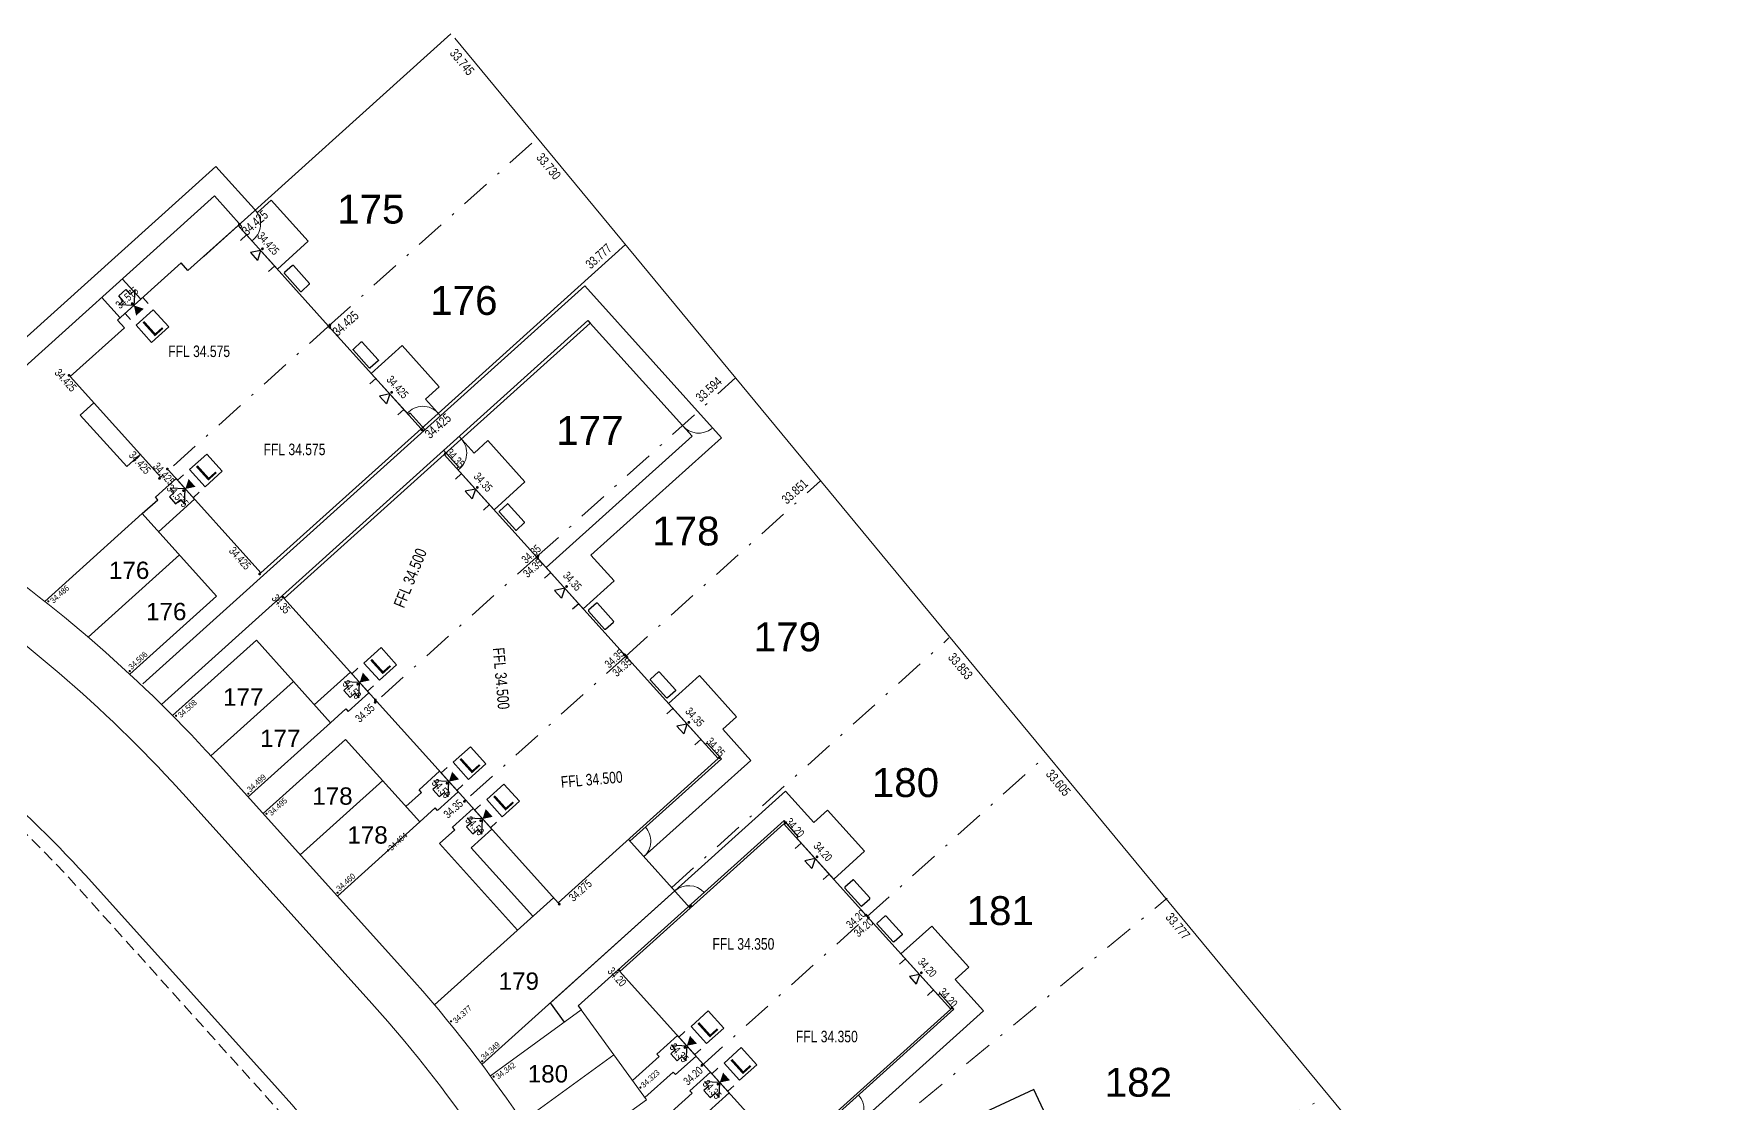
# Model space of a CAD drawing. Header units: metres. Extents: x 337936 to 338610, y 373199 to 374026.
# Drawn here: x 338357 to 338430.2, y 373503 to 373549.3 of the extents above; entities that cross this region are included whole.
import ezdxf

# ---------------------------------------------------------------- set-up
doc = ezdxf.new("R2010")
doc.units = ezdxf.units.M
doc.linetypes.add('DASHDOT', pattern=[25.4, 12.7, -6.35, 0, -6.35])
doc.linetypes.add('DASHED', pattern=[0.75, 0.5, -0.25])
for name, color, linetype in [('A-WH_HT-Access-Main', 252, 'Continuous'), ('A-WH_HT-Services-ASHP', 252, 'Continuous'), ('A-WH_HT-Wall-Party Wall Line', 252, 'Continuous'), ('A-WH_HT-Wall-Structure', 252, 'Continuous'), ('DGL-Paths', 252, 'Continuous'), ('EXTERNAL_WORKS_BACK_OF_FOOTWAY_LEVELS', 7, 'Continuous'), ('HOUSE_EXTERNAL_LEVELS', 7, 'Continuous'), ('HOUSE_SLAB_LEVEL', 7, 'Continuous'), ('PLOT_BOUNDARY_ANNOTATION', 7, 'Continuous')]:
    doc.layers.add(name, color=color, linetype=linetype)
doc.layers.add('A-WH_HT-Wall-Door Openings', color=252, linetype='Continuous', plot=False)
for name, color, linetype, lineweight in [('DGL_BT Gates', 252, 'Continuous', 9), ('DGL_BT Rear Fencing', 252, 'DASHDOT', 9), ('DGL_BT-Replacement Fence', 252, 'FENCELINE2', 9), ('DGL_BT-Screen Fence', 252, 'FENCELINE2', 9), ('DGL_DRIVE', 252, 'Continuous', 9), ('DGL_Footpath', 252, 'Continuous', 9), ('DGL_Plot Parking', 252, 'Continuous', 9), ('DGL_PlotNo', 252, 'Continuous', 9), ('DGL_ROAD_KERBLINE', 252, 'Continuous', 9), ('DGL_VERGE', 252, 'DASHED', 9)]:
    doc.layers.add(name, color=color, linetype=linetype, lineweight=lineweight)
doc.layers.add('HOUSE_DOORS', color=3, linetype='Continuous', true_color=0x00ff00)
doc.styles.add('AnnotativeArial', font='arial.ttf', dxfattribs={"height": 2})
doc.styles.add('ESTROAD', font='arial.ttf', dxfattribs={"width": 0.75})
doc.styles.get("Standard").update_dxf_attribs({"font": 'arial.ttf'})
doc.linetypes.add('FENCELINE2', pattern='A,6.35,-2.54,[132,ltypeshp.shx,S=2.54,R=0,X=-2.54,Y=0],-2.54,25.4', length=36.83)

msp = doc.modelspace()

# ---------------------------------------------------------------- hatches: boundary and pattern name
at = {"layer": 'EXTERNAL_WORKS_BACK_OF_FOOTWAY_LEVELS'}
h = msp.add_hatch(color=256, dxfattribs=at)
edge = h.paths.add_edge_path(flags=17)
edge.add_ellipse((338357.631, 373524.691), major_axis=(0.0354, 0.0354), ratio=1, start_angle=45, end_angle=225, ccw=False)
edge.add_ellipse((338357.631, 373524.691), major_axis=(0.0354, 0.0354), ratio=1, start_angle=225, end_angle=405, ccw=False)
h = msp.add_hatch(color=256, dxfattribs=at)
edge = h.paths.add_edge_path(flags=17)
edge.add_ellipse((338361.153, 373521.673), major_axis=(0.0354, 0.0354), ratio=1, start_angle=45, end_angle=225, ccw=False)
edge.add_ellipse((338361.153, 373521.673), major_axis=(0.0354, 0.0354), ratio=1, start_angle=225, end_angle=405, ccw=False)
h = msp.add_hatch(color=256, dxfattribs=at)
edge = h.paths.add_edge_path(flags=17)
edge.add_ellipse((338363.155, 373519.738), major_axis=(0.0354, 0.0354), ratio=1, start_angle=45, end_angle=225, ccw=False)
edge.add_ellipse((338363.155, 373519.738), major_axis=(0.0354, 0.0354), ratio=1, start_angle=225, end_angle=405, ccw=False)
h = msp.add_hatch(color=256, dxfattribs=at)
edge = h.paths.add_edge_path(flags=17)
edge.add_ellipse((338366.284, 373516.365), major_axis=(0.0354, 0.0354), ratio=1, start_angle=45, end_angle=225, ccw=False)
edge.add_ellipse((338366.284, 373516.365), major_axis=(0.0354, 0.0354), ratio=1, start_angle=225, end_angle=405, ccw=False)
h = msp.add_hatch(color=256, dxfattribs=at)
edge = h.paths.add_edge_path(flags=17)
edge.add_ellipse((338367.068, 373515.494), major_axis=(0.0354, 0.0354), ratio=1, start_angle=45, end_angle=225, ccw=False)
edge.add_ellipse((338367.068, 373515.494), major_axis=(0.0354, 0.0354), ratio=1, start_angle=225, end_angle=405, ccw=False)
h = msp.add_hatch(color=256, dxfattribs=at)
edge = h.paths.add_edge_path(flags=17)
edge.add_ellipse((338372.333, 373513.91), major_axis=(0.0354, 0.0354), ratio=1, start_angle=45, end_angle=225, ccw=False)
edge.add_ellipse((338372.333, 373513.91), major_axis=(0.0354, 0.0354), ratio=1, start_angle=225, end_angle=405, ccw=False)
h = msp.add_hatch(color=256, dxfattribs=at)
edge = h.paths.add_edge_path(flags=17)
edge.add_ellipse((338370.146, 373512.076), major_axis=(0.0354, 0.0354), ratio=1, start_angle=45, end_angle=225, ccw=False)
edge.add_ellipse((338370.146, 373512.076), major_axis=(0.0354, 0.0354), ratio=1, start_angle=225, end_angle=405, ccw=False)
h = msp.add_hatch(color=256, dxfattribs=at)
edge = h.paths.add_edge_path(flags=17)
edge.add_ellipse((338375.059, 373506.508), major_axis=(0.0354, 0.0354), ratio=1, start_angle=45, end_angle=225, ccw=False)
edge.add_ellipse((338375.059, 373506.508), major_axis=(0.0354, 0.0354), ratio=1, start_angle=225, end_angle=405, ccw=False)
h = msp.add_hatch(color=256, dxfattribs=at)
edge = h.paths.add_edge_path(flags=17)
edge.add_ellipse((338376.408, 373504.781), major_axis=(0.0354, 0.0354), ratio=1, start_angle=45, end_angle=225, ccw=False)
edge.add_ellipse((338376.408, 373504.781), major_axis=(0.0354, 0.0354), ratio=1, start_angle=225, end_angle=405, ccw=False)
h = msp.add_hatch(color=256, dxfattribs=at)
edge = h.paths.add_edge_path(flags=17)
edge.add_ellipse((338376.898, 373504.119), major_axis=(0.0354, 0.0354), ratio=1, start_angle=45, end_angle=225, ccw=False)
edge.add_ellipse((338376.898, 373504.119), major_axis=(0.0354, 0.0354), ratio=1, start_angle=225, end_angle=405, ccw=False)
h = msp.add_hatch(color=256, dxfattribs=at)
edge = h.paths.add_edge_path(flags=17)
edge.add_ellipse((338383.255, 373503.645), major_axis=(0.0354, 0.0354), ratio=1, start_angle=45, end_angle=225, ccw=False)
edge.add_ellipse((338383.255, 373503.645), major_axis=(0.0354, 0.0354), ratio=1, start_angle=225, end_angle=405, ccw=False)
at = {"layer": 'HOUSE_DOORS'}
for points in [[(338361.333, 373537.497), (338361.761, 373537.358), (338361.427, 373537.057)], [(338363.558, 373529.556), (338363.697, 373529.984), (338363.998, 373529.649)], [(338371.102, 373521.176), (338371.241, 373521.604), (338371.543, 373521.27)], [(338374.965, 373516.887), (338375.104, 373517.314), (338375.405, 373516.98)], [(338376.42, 373515.271), (338376.559, 373515.699), (338376.86, 373515.364)], [(338385.262, 373505.451), (338385.401, 373505.879), (338385.702, 373505.544)], [(338386.692, 373503.862), (338386.831, 373504.29), (338387.132, 373503.956)]]:
    msp.add_hatch(color=256, dxfattribs=at).paths.add_polyline_path(points, flags=17)
at = {"layer": 'HOUSE_EXTERNAL_LEVELS'}
h = msp.add_hatch(color=256, dxfattribs=at)
edge = h.paths.add_edge_path(flags=17)
edge.add_ellipse((338365.894, 373541.011), major_axis=(0.0448, 0.0448), ratio=1, start_angle=-3, end_angle=177, ccw=False)
edge.add_ellipse((338365.894, 373541.011), major_axis=(0.0448, 0.0448), ratio=1, start_angle=177, end_angle=357, ccw=False)
h = msp.add_hatch(color=256, dxfattribs=at)
edge = h.paths.add_edge_path(flags=17)
edge.add_ellipse((338366.895, 373539.951), major_axis=(-0.0448, 0.0448), ratio=1, start_angle=-3, end_angle=177, ccw=False)
edge.add_ellipse((338366.895, 373539.951), major_axis=(-0.0448, 0.0448), ratio=1, start_angle=177, end_angle=357, ccw=False)
h = msp.add_hatch(color=256, dxfattribs=at)
edge = h.paths.add_edge_path(flags=17)
edge.add_ellipse((338361.261, 373537.577), major_axis=(0.0448, 0.0448), ratio=1, start_angle=177, end_angle=357, ccw=False)
edge.add_ellipse((338361.261, 373537.577), major_axis=(0.0448, 0.0448), ratio=1, start_angle=-3, end_angle=177, ccw=False)
h = msp.add_hatch(color=256, dxfattribs=at)
edge = h.paths.add_edge_path(flags=17)
edge.add_ellipse((338369.816, 373536.654), major_axis=(0.0448, 0.0448), ratio=1, start_angle=-3, end_angle=177, ccw=False)
edge.add_ellipse((338369.816, 373536.654), major_axis=(0.0448, 0.0448), ratio=1, start_angle=177, end_angle=357, ccw=False)
h = msp.add_hatch(color=256, dxfattribs=at)
edge = h.paths.add_edge_path(flags=17)
edge.add_ellipse((338369.811, 373536.55), major_axis=(-0.0448, 0.0448), ratio=1, start_angle=177, end_angle=357, ccw=False)
edge.add_ellipse((338369.811, 373536.55), major_axis=(-0.0448, 0.0448), ratio=1, start_angle=-3, end_angle=177, ccw=False)
h = msp.add_hatch(color=256, dxfattribs=at)
edge = h.paths.add_edge_path(flags=17)
edge.add_ellipse((338358.523, 373534.473), major_axis=(0.0448, 0.0448), ratio=1, start_angle=177, end_angle=357, ccw=False)
edge.add_ellipse((338358.523, 373534.473), major_axis=(0.0448, 0.0448), ratio=1, start_angle=-3, end_angle=177, ccw=False)
h = msp.add_hatch(color=256, dxfattribs=at)
edge = h.paths.add_edge_path(flags=17)
edge.add_ellipse((338372.489, 373533.738), major_axis=(-0.0448, 0.0448), ratio=1, start_angle=-3, end_angle=177, ccw=False)
edge.add_ellipse((338372.489, 373533.738), major_axis=(-0.0448, 0.0448), ratio=1, start_angle=177, end_angle=357, ccw=False)
h = msp.add_hatch(color=256, dxfattribs=at)
edge = h.paths.add_edge_path(flags=17)
edge.add_ellipse((338373.809, 373532.11), major_axis=(-0.0448, 0.0448), ratio=1, start_angle=177, end_angle=357, ccw=False)
edge.add_ellipse((338373.809, 373532.11), major_axis=(-0.0448, 0.0448), ratio=1, start_angle=-3, end_angle=177, ccw=False)
h = msp.add_hatch(color=256, dxfattribs=at)
edge = h.paths.add_edge_path(flags=17)
edge.add_ellipse((338374.818, 373531.099), major_axis=(0.0448, 0.0448), ratio=1, start_angle=-3, end_angle=177, ccw=False)
edge.add_ellipse((338374.818, 373531.099), major_axis=(0.0448, 0.0448), ratio=1, start_angle=177, end_angle=357, ccw=False)
h = msp.add_hatch(color=256, dxfattribs=at)
edge = h.paths.add_edge_path(flags=17)
edge.add_ellipse((338362.781, 373530.418), major_axis=(0.0448, 0.0448), ratio=1, start_angle=177, end_angle=357, ccw=False)
edge.add_ellipse((338362.781, 373530.418), major_axis=(0.0448, 0.0448), ratio=1, start_angle=-3, end_angle=177, ccw=False)
h = msp.add_hatch(color=256, dxfattribs=at)
edge = h.paths.add_edge_path(flags=17)
edge.add_ellipse((338362.441, 373530.013), major_axis=(0.0448, 0.0448), ratio=1, start_angle=177, end_angle=357, ccw=False)
edge.add_ellipse((338362.441, 373530.013), major_axis=(0.0448, 0.0448), ratio=1, start_angle=-3, end_angle=177, ccw=False)
h = msp.add_hatch(color=256, dxfattribs=at)
edge = h.paths.add_edge_path(flags=17)
edge.add_ellipse((338363.477, 373529.483), major_axis=(-0.0448, 0.0448), ratio=1, start_angle=177, end_angle=357, ccw=False)
edge.add_ellipse((338363.477, 373529.483), major_axis=(-0.0448, 0.0448), ratio=1, start_angle=-3, end_angle=177, ccw=False)
h = msp.add_hatch(color=256, dxfattribs=at)
edge = h.paths.add_edge_path(flags=17)
edge.add_ellipse((338376.195, 373529.622), major_axis=(-0.0448, 0.0448), ratio=1, start_angle=-3, end_angle=177, ccw=False)
edge.add_ellipse((338376.195, 373529.622), major_axis=(-0.0448, 0.0448), ratio=1, start_angle=177, end_angle=357, ccw=False)
h = msp.add_hatch(color=256, dxfattribs=at)
edge = h.paths.add_edge_path(flags=17)
edge.add_ellipse((338378.811, 373526.555), major_axis=(-0.0448, 0.0448), ratio=1, start_angle=177, end_angle=357, ccw=False)
edge.add_ellipse((338378.811, 373526.555), major_axis=(-0.0448, 0.0448), ratio=1, start_angle=-3, end_angle=177, ccw=False)
h = msp.add_hatch(color=256, dxfattribs=at)
edge = h.paths.add_edge_path(flags=17)
edge.add_ellipse((338378.816, 373526.659), major_axis=(-0.0448, 0.0448), ratio=1, start_angle=-3, end_angle=177, ccw=False)
edge.add_ellipse((338378.816, 373526.659), major_axis=(-0.0448, 0.0448), ratio=1, start_angle=177, end_angle=357, ccw=False)
h = msp.add_hatch(color=256, dxfattribs=at)
edge = h.paths.add_edge_path(flags=17)
edge.add_ellipse((338366.774, 373525.874), major_axis=(0.0448, 0.0448), ratio=1, start_angle=177, end_angle=357, ccw=False)
edge.add_ellipse((338366.774, 373525.874), major_axis=(0.0448, 0.0448), ratio=1, start_angle=-3, end_angle=177, ccw=False)
h = msp.add_hatch(color=256, dxfattribs=at)
edge = h.paths.add_edge_path(flags=17)
edge.add_ellipse((338380.058, 373525.332), major_axis=(-0.0448, 0.0448), ratio=1, start_angle=-3, end_angle=177, ccw=False)
edge.add_ellipse((338380.058, 373525.332), major_axis=(-0.0448, 0.0448), ratio=1, start_angle=177, end_angle=357, ccw=False)
h = msp.add_hatch(color=256, dxfattribs=at)
edge = h.paths.add_edge_path(flags=17)
edge.add_ellipse((338367.783, 373524.863), major_axis=(0.0448, 0.0448), ratio=1, start_angle=177, end_angle=357, ccw=False)
edge.add_ellipse((338367.783, 373524.863), major_axis=(0.0448, 0.0448), ratio=1, start_angle=-3, end_angle=177, ccw=False)
h = msp.add_hatch(color=256, dxfattribs=at)
edge = h.paths.add_edge_path(flags=17)
edge.add_ellipse((338382.575, 373522.374), major_axis=(-0.0448, 0.0448), ratio=1, start_angle=177, end_angle=357, ccw=False)
edge.add_ellipse((338382.575, 373522.374), major_axis=(-0.0448, 0.0448), ratio=1, start_angle=-3, end_angle=177, ccw=False)
h = msp.add_hatch(color=256, dxfattribs=at)
edge = h.paths.add_edge_path(flags=17)
edge.add_ellipse((338382.673, 373522.265), major_axis=(-0.0448, 0.0448), ratio=1, start_angle=177, end_angle=357, ccw=False)
edge.add_ellipse((338382.673, 373522.265), major_axis=(-0.0448, 0.0448), ratio=1, start_angle=-3, end_angle=177, ccw=False)
h = msp.add_hatch(color=256, dxfattribs=at)
edge = h.paths.add_edge_path(flags=17)
edge.add_ellipse((338371.022, 373521.104), major_axis=(-0.0448, 0.0448), ratio=1, start_angle=177, end_angle=357, ccw=False)
edge.add_ellipse((338371.022, 373521.104), major_axis=(-0.0448, 0.0448), ratio=1, start_angle=-3, end_angle=177, ccw=False)
h = msp.add_hatch(color=256, dxfattribs=at)
edge = h.paths.add_edge_path(flags=17)
edge.add_ellipse((338371.775, 373520.319), major_axis=(-0.0448, 0.0448), ratio=1, start_angle=177, end_angle=357, ccw=False)
edge.add_ellipse((338371.775, 373520.319), major_axis=(-0.0448, 0.0448), ratio=1, start_angle=-3, end_angle=177, ccw=False)
h = msp.add_hatch(color=256, dxfattribs=at)
edge = h.paths.add_edge_path(flags=17)
edge.add_ellipse((338371.781, 373520.423), major_axis=(0.0448, 0.0448), ratio=1, start_angle=177, end_angle=357, ccw=False)
edge.add_ellipse((338371.781, 373520.423), major_axis=(0.0448, 0.0448), ratio=1, start_angle=-3, end_angle=177, ccw=False)
h = msp.add_hatch(color=256, dxfattribs=at)
edge = h.paths.add_edge_path(flags=17)
edge.add_ellipse((338385.352, 373519.452), major_axis=(-0.0448, 0.0448), ratio=1, start_angle=-3, end_angle=177, ccw=False)
edge.add_ellipse((338385.352, 373519.452), major_axis=(-0.0448, 0.0448), ratio=1, start_angle=177, end_angle=357, ccw=False)
h = msp.add_hatch(color=256, dxfattribs=at)
edge = h.paths.add_edge_path(flags=17)
edge.add_ellipse((338386.677, 373517.929), major_axis=(0.0448, 0.0448), ratio=1, start_angle=177, end_angle=357, ccw=False)
edge.add_ellipse((338386.677, 373517.929), major_axis=(0.0448, 0.0448), ratio=1, start_angle=-3, end_angle=177, ccw=False)
h = msp.add_hatch(color=256, dxfattribs=at)
edge = h.paths.add_edge_path(flags=17)
edge.add_ellipse((338374.884, 373516.814), major_axis=(-0.0448, 0.0448), ratio=1, start_angle=177, end_angle=357, ccw=False)
edge.add_ellipse((338374.884, 373516.814), major_axis=(-0.0448, 0.0448), ratio=1, start_angle=-3, end_angle=177, ccw=False)
h = msp.add_hatch(color=256, dxfattribs=at)
edge = h.paths.add_edge_path(flags=17)
edge.add_ellipse((338375.638, 373516.029), major_axis=(-0.0448, 0.0448), ratio=1, start_angle=177, end_angle=357, ccw=False)
edge.add_ellipse((338375.638, 373516.029), major_axis=(-0.0448, 0.0448), ratio=1, start_angle=-3, end_angle=177, ccw=False)
h = msp.add_hatch(color=256, dxfattribs=at)
edge = h.paths.add_edge_path(flags=17)
edge.add_ellipse((338375.638, 373516.029), major_axis=(0.0448, 0.0448), ratio=1, start_angle=177, end_angle=357, ccw=False)
edge.add_ellipse((338375.638, 373516.029), major_axis=(0.0448, 0.0448), ratio=1, start_angle=-3, end_angle=177, ccw=False)
h = msp.add_hatch(color=256, dxfattribs=at)
edge = h.paths.add_edge_path(flags=17)
edge.add_ellipse((338376.339, 373515.198), major_axis=(-0.0448, 0.0448), ratio=1, start_angle=177, end_angle=357, ccw=False)
edge.add_ellipse((338376.339, 373515.198), major_axis=(-0.0448, 0.0448), ratio=1, start_angle=-3, end_angle=177, ccw=False)
h = msp.add_hatch(color=256, dxfattribs=at)
edge = h.paths.add_edge_path(flags=17)
edge.add_ellipse((338389.52, 373515.106), major_axis=(0.0448, 0.0448), ratio=1, start_angle=-3, end_angle=177, ccw=False)
edge.add_ellipse((338389.52, 373515.106), major_axis=(0.0448, 0.0448), ratio=1, start_angle=177, end_angle=357, ccw=False)
h = msp.add_hatch(color=256, dxfattribs=at)
edge = h.paths.add_edge_path(flags=17)
edge.add_ellipse((338390.898, 373513.629), major_axis=(-0.0448, 0.0448), ratio=1, start_angle=-3, end_angle=177, ccw=False)
edge.add_ellipse((338390.898, 373513.629), major_axis=(-0.0448, 0.0448), ratio=1, start_angle=177, end_angle=357, ccw=False)
h = msp.add_hatch(color=256, dxfattribs=at)
edge = h.paths.add_edge_path(flags=17)
edge.add_ellipse((338379.74, 373511.584), major_axis=(-0.0448, 0.0448), ratio=1, start_angle=-3, end_angle=177, ccw=False)
edge.add_ellipse((338379.74, 373511.584), major_axis=(-0.0448, 0.0448), ratio=1, start_angle=177, end_angle=357, ccw=False)
h = msp.add_hatch(color=256, dxfattribs=at)
edge = h.paths.add_edge_path(flags=17)
edge.add_ellipse((338385.421, 373511.516), major_axis=(-0.0448, 0.0448), ratio=1, start_angle=-45, end_angle=135, ccw=False)
edge.add_ellipse((338385.421, 373511.516), major_axis=(-0.0448, 0.0448), ratio=1, start_angle=135, end_angle=315, ccw=False)
h = msp.add_hatch(color=256, dxfattribs=at)
edge = h.paths.add_edge_path(flags=17)
edge.add_ellipse((338393.026, 373511.102), major_axis=(-0.0448, 0.0448), ratio=1, start_angle=177, end_angle=357, ccw=False)
edge.add_ellipse((338393.026, 373511.102), major_axis=(-0.0448, 0.0448), ratio=1, start_angle=-3, end_angle=177, ccw=False)
h = msp.add_hatch(color=256, dxfattribs=at)
edge = h.paths.add_edge_path(flags=17)
edge.add_ellipse((338393.125, 373510.993), major_axis=(-0.0448, 0.0448), ratio=1, start_angle=177, end_angle=357, ccw=False)
edge.add_ellipse((338393.125, 373510.993), major_axis=(-0.0448, 0.0448), ratio=1, start_angle=-3, end_angle=177, ccw=False)
h = msp.add_hatch(color=256, dxfattribs=at)
edge = h.paths.add_edge_path(flags=17)
edge.add_ellipse((338382.318, 373508.72), major_axis=(0.0448, 0.0448), ratio=1, start_angle=177, end_angle=357, ccw=False)
edge.add_ellipse((338382.318, 373508.72), major_axis=(0.0448, 0.0448), ratio=1, start_angle=-3, end_angle=177, ccw=False)
h = msp.add_hatch(color=256, dxfattribs=at)
edge = h.paths.add_edge_path(flags=17)
edge.add_ellipse((338395.414, 373508.612), major_axis=(-0.0448, 0.0448), ratio=1, start_angle=-3, end_angle=177, ccw=False)
edge.add_ellipse((338395.414, 373508.612), major_axis=(-0.0448, 0.0448), ratio=1, start_angle=177, end_angle=357, ccw=False)
h = msp.add_hatch(color=256, dxfattribs=at)
edge = h.paths.add_edge_path(flags=17)
edge.add_ellipse((338396.74, 373507.088), major_axis=(0.0448, 0.0448), ratio=1, start_angle=177, end_angle=357, ccw=False)
edge.add_ellipse((338396.74, 373507.088), major_axis=(0.0448, 0.0448), ratio=1, start_angle=-3, end_angle=177, ccw=False)
h = msp.add_hatch(color=256, dxfattribs=at)
edge = h.paths.add_edge_path(flags=17)
edge.add_ellipse((338385.181, 373505.378), major_axis=(-0.0448, 0.0448), ratio=1, start_angle=177, end_angle=357, ccw=False)
edge.add_ellipse((338385.181, 373505.378), major_axis=(-0.0448, 0.0448), ratio=1, start_angle=-3, end_angle=177, ccw=False)
h = msp.add_hatch(color=256, dxfattribs=at)
edge = h.paths.add_edge_path(flags=17)
edge.add_ellipse((338385.923, 373504.607), major_axis=(0.0448, 0.0448), ratio=1, start_angle=-3, end_angle=177, ccw=False)
edge.add_ellipse((338385.923, 373504.607), major_axis=(0.0448, 0.0448), ratio=1, start_angle=177, end_angle=357, ccw=False)
h = msp.add_hatch(color=256, dxfattribs=at)
edge = h.paths.add_edge_path(flags=17)
edge.add_ellipse((338385.923, 373504.607), major_axis=(-0.0448, 0.0448), ratio=1, start_angle=177, end_angle=357, ccw=False)
edge.add_ellipse((338385.923, 373504.607), major_axis=(-0.0448, 0.0448), ratio=1, start_angle=-3, end_angle=177, ccw=False)
h = msp.add_hatch(color=256, dxfattribs=at)
edge = h.paths.add_edge_path(flags=17)
edge.add_ellipse((338386.612, 373503.79), major_axis=(-0.0448, 0.0448), ratio=1, start_angle=177, end_angle=357, ccw=False)
edge.add_ellipse((338386.612, 373503.79), major_axis=(-0.0448, 0.0448), ratio=1, start_angle=-3, end_angle=177, ccw=False)

# ---------------------------------------------------------------- linework, layer by layer
at = {"layer": 'A-WH_HT-Access-Main'}
for points in [[(338361.333, 373537.497), (338360.677, 373537.531), (338360.87, 373537.705), (338360.683, 373537.914), (338360.987, 373538.187), (338361.174, 373537.979), (338361.368, 373538.154), (338361.333, 373537.497)], [(338363.557, 373529.556), (338362.9, 373529.591), (338363.074, 373529.397), (338362.866, 373529.21), (338363.14, 373528.906), (338363.348, 373529.093), (338363.523, 373528.9), (338363.557, 373529.556)], [(338371.103, 373521.176), (338370.446, 373521.21), (338370.621, 373521.017), (338370.412, 373520.829), (338370.686, 373520.525), (338370.894, 373520.712), (338371.069, 373520.519), (338371.103, 373521.176)], [(338374.966, 373516.886), (338374.309, 373516.92), (338374.483, 373516.727), (338374.275, 373516.539), (338374.549, 373516.235), (338374.757, 373516.422), (338374.931, 373516.229), (338374.966, 373516.886)], [(338376.419, 373515.271), (338375.763, 373515.306), (338375.937, 373515.112), (338375.729, 373514.925), (338376.003, 373514.621), (338376.211, 373514.808), (338376.385, 373514.615), (338376.419, 373515.271)], [(338385.262, 373505.451), (338385.227, 373504.794), (338385.053, 373504.987), (338384.845, 373504.8), (338384.571, 373505.104), (338384.779, 373505.292), (338384.605, 373505.485), (338385.262, 373505.451)], [(338386.692, 373503.862), (338386.035, 373503.897), (338386.21, 373503.703), (338386.002, 373503.516), (338386.275, 373503.212), (338386.484, 373503.399), (338386.658, 373503.205), (338386.692, 373503.862)]]:
    msp.add_lwpolyline(points, dxfattribs=at)
at = {"layer": 'A-WH_HT-Services-ASHP', "elevation": 0}
msp.add_lwpolyline([(338367.851, 373538.921, 0.414214), (338367.849, 373538.879), (338368.541, 373538.11, 0.414214), (338368.584, 373538.108), (338368.924, 373538.414, 0.414214), (338368.926, 373538.456), (338368.234, 373539.226, 0.414214), (338368.191, 373539.228)], format="xyb", close=True, dxfattribs=at)
at = {"layer": 'A-WH_HT-Services-ASHP'}
for points in [[(338371.565, 373534.797, -0.414214), (338371.522, 373534.799), (338370.83, 373535.568, -0.414214), (338370.832, 373535.611), (338371.172, 373535.917, -0.414214), (338371.215, 373535.915), (338371.907, 373535.146, -0.414214), (338371.905, 373535.103)], [(338377.152, 373528.592, 0.414214), (338377.15, 373528.549), (338377.842, 373527.78, 0.414214), (338377.885, 373527.778), (338378.225, 373528.084, 0.414214), (338378.227, 373528.127), (338377.535, 373528.896, 0.414214), (338377.492, 373528.898)], [(338381.015, 373524.302, 0.414214), (338381.012, 373524.259), (338381.705, 373523.49, 0.414214), (338381.747, 373523.488), (338382.088, 373523.795, 0.414214), (338382.09, 373523.837), (338381.397, 373524.606, 0.414214), (338381.355, 373524.608)], [(338384.427, 373520.512, -0.414214), (338384.385, 373520.514), (338383.692, 373521.283, -0.414214), (338383.694, 373521.326), (338384.035, 373521.632, -0.414214), (338384.077, 373521.63), (338384.77, 373520.861, -0.414214), (338384.767, 373520.818)], [(338392.105, 373512.32, 0.414214), (338392.103, 373512.278), (338392.795, 373511.509, 0.414214), (338392.838, 373511.507), (338393.178, 373511.813, 0.414214), (338393.18, 373511.855), (338392.488, 373512.624, 0.414214), (338392.445, 373512.627)], [(338394.239, 373509.95, -0.414214), (338394.197, 373509.952), (338393.505, 373510.721, -0.414214), (338393.507, 373510.763), (338393.847, 373511.07, -0.414214), (338393.889, 373511.068), (338394.582, 373510.298, -0.414214), (338394.58, 373510.256)]]:
    msp.add_lwpolyline(points, format="xyb", close=True, dxfattribs=at)
at = {"layer": 'A-WH_HT-Wall-Door Openings', "linetype": 'ByBlock'}
for p, q in [((338366.209, 373540.551), (338365.947, 373540.315)), ((338367.42, 373539.206), (338367.158, 373538.97)), ((338361.949, 373537.577), (338361.713, 373537.839)), ((338361.189, 373536.893), (338360.953, 373537.155)), ((338371.803, 373534.338), (338371.541, 373534.103)), ((338373.014, 373532.993), (338372.752, 373532.757)), ((338363.477, 373530.172), (338363.215, 373529.936)), ((338375.51, 373530.221), (338375.248, 373529.985)), ((338364.161, 373529.412), (338363.899, 373529.176)), ((338376.721, 373528.876), (338376.459, 373528.64)), ((338379.372, 373525.932), (338379.11, 373525.696)), ((338380.583, 373524.586), (338380.321, 373524.351)), ((338371.023, 373521.791), (338370.761, 373521.556)), ((338371.707, 373521.032), (338371.445, 373520.796)), ((338384.665, 373520.053), (338384.403, 373519.817)), ((338385.876, 373518.708), (338385.614, 373518.472)), ((338374.886, 373517.502), (338374.624, 373517.266)), ((338375.57, 373516.742), (338375.308, 373516.506)), ((338376.339, 373515.887), (338376.077, 373515.651)), ((338377.023, 373515.127), (338376.761, 373514.891)), ((338390.212, 373514.229), (338389.95, 373513.993)), ((338391.423, 373512.884), (338391.161, 373512.648)), ((338394.728, 373509.212), (338394.466, 373508.977)), ((338395.939, 373507.867), (338395.677, 373507.631)), ((338385.182, 373506.066), (338384.92, 373505.831)), ((338385.866, 373505.307), (338385.604, 373505.071)), ((338386.612, 373504.478), (338386.35, 373504.242)), ((338387.296, 373503.718), (338387.034, 373503.482))]:
    msp.add_line(p, q, dxfattribs=at)
at = {"layer": 'A-WH_HT-Wall-Party Wall Line', "linetype": 'DASHDOT', "lineweight": 15, "ltscale": 0.1}
for points in [[(338369.873, 373536.705), (338362.384, 373529.962)], [(338369.873, 373536.705), (338362.719, 373530.263)], [(338378.873, 373526.71), (338371.718, 373520.268)], [(338382.736, 373522.42), (338375.581, 373515.978)], [(338385.866, 373504.556), (338393.187, 373511.148)]]:
    msp.add_lwpolyline(points, dxfattribs=at)
at = {"layer": 'A-WH_HT-Wall-Structure', "lineweight": -3}
for p, q in [((338359.597, 373533.281), (338359.012, 373532.754)), ((338359.012, 373532.754), (338361.021, 373530.523)), ((338361.021, 373530.523), (338361.606, 373531.05))]:
    msp.add_line(p, q, dxfattribs=at)
for points in [[(338369.762, 373536.605), (338365.839, 373540.962), (338363.672, 373539.011), (338363.378, 373539.338), (338360.626, 373536.86), (338360.921, 373536.533), (338358.573, 373534.419), (338362.495, 373530.062)], [(338362.83, 373530.364), (338366.828, 373525.923), (338373.76, 373532.165), (338369.762, 373536.605)], [(338371.83, 373520.368), (338367.832, 373524.809), (338374.764, 373531.05), (338378.762, 373526.61)], [(338378.762, 373526.61), (338382.624, 373522.32)], [(338375.692, 373516.079), (338379.691, 373511.638), (338386.622, 373517.88), (338382.624, 373522.32)], [(338375.692, 373516.079), (338371.83, 373520.368)], [(338393.076, 373511.048), (338389.466, 373515.057), (338382.367, 373508.666), (338385.977, 373504.656)], [(338393.076, 373511.048), (338396.686, 373507.039), (338389.587, 373500.647), (338385.977, 373504.656)]]:
    msp.add_lwpolyline(points, dxfattribs=at)
at = {"layer": 'DGL-Paths', "flags": 128}
for points in [[(338353.932, 373533.658), (338364.883, 373543.518), (338366.679, 373541.523), (338367.274, 373542.058), (338368.88, 373540.275), (338367.542, 373539.07), (338365.936, 373540.854), (338366.01, 373540.921), (338364.816, 373542.247), (338354.689, 373533.129)], [(338361.63, 373537.764), (338360.828, 373538.656)], [(338360.739, 373536.961), (338359.936, 373537.853)], [(338362.521, 373520.229), (338380.98, 373536.849), (338381.08, 373536.738)]]:
    msp.add_lwpolyline(points, dxfattribs=at)
at = {"layer": 'DGL-Paths'}
for points in [[(338361.718, 373521.121), (338380.846, 373538.343), (338386.762, 373531.773), (338381.114, 373526.687), (338382.118, 373525.572), (338380.78, 373524.368), (338379.174, 373526.152), (338385.491, 373531.839), (338385.078, 373532.297)], [(338373.936, 373532.121), (338373.287, 373532.841), (338373.213, 373532.774), (338371.607, 373534.558), (338372.945, 373535.762), (338374.551, 373533.979), (338373.956, 373533.443), (338374.604, 373532.723)], [(338374.738, 373531.228), (338375.386, 373530.508), (338375.312, 373530.441), (338376.918, 373528.658), (338378.255, 373529.862), (338376.649, 373531.646), (338376.055, 373531.11), (338375.406, 373531.831)], [(338361.695, 373528.486), (338362.365, 373529.089), (338362.265, 373529.2), (338363.157, 373530.002), (338363.96, 373529.111), (338362.399, 373527.705)], [(338369.844, 373519.436), (338370.512, 373520.038), (338370.613, 373519.927), (338371.504, 373520.73), (338370.701, 373521.622), (338369.14, 373520.217)], [(338382.804, 373514.307), (338386.764, 373517.873), (338386.15, 373518.556), (338386.075, 373518.489), (338384.469, 373520.273), (338385.807, 373521.477), (338387.413, 373519.694), (338386.818, 373519.158), (338388.036, 373517.806), (338383.407, 373513.639)], [(338373.104, 373515.815), (338373.773, 373516.417), (338373.672, 373516.529), (338374.564, 373517.332), (338375.366, 373516.441), (338374.475, 373515.638), (338374.375, 373515.748), (338373.706, 373515.146)], [(338379.966, 373506.471), (338379.361, 373507.304), (338389.54, 373516.469), (338390.757, 373515.117), (338391.352, 373515.652), (338392.958, 373513.869), (338391.62, 373512.664), (338390.014, 373514.448), (338390.089, 373514.515), (338389.473, 373515.198), (338380.565, 373507.178), (338380.694, 373507)], [(338377.93, 373510.457), (338374.559, 373514.201), (338375.227, 373514.804), (338375.127, 373514.915), (338376.02, 373515.717), (338376.823, 373514.826), (338375.931, 373514.023), (338378.599, 373511.059)], [(338392.557, 373501.976), (338398.098, 373506.965), (338396.88, 373508.317), (338397.474, 373508.852), (338395.869, 373510.636), (338394.531, 373509.432), (338396.137, 373507.648), (338396.211, 373507.715), (338396.827, 373507.031), (338391.138, 373501.909)], [(338382.915, 373503.943), (338384.069, 373504.982), (338383.969, 373505.094), (338384.86, 373505.897), (338385.663, 373505.005), (338384.772, 373504.202), (338384.671, 373504.313), (338383.447, 373503.211)], [(338386.202, 373502.613), (338387.094, 373503.416), (338386.291, 373504.308), (338385.399, 373503.505), (338385.499, 373503.394), (338383.993, 373502.038)], [(338402.658, 373498.469), (338400.286, 373503.557), (338393.593, 373500.436)]]:
    msp.add_lwpolyline(points, dxfattribs=at)
at = {"layer": 'DGL_BT Gates'}
for centre, start, end in [((338365.913, 373541.029), 305.62063, 42), ((338373.835, 373532.233), 42, 138.46783), ((338385.773, 373532.871), 219.56156, 309.56156), ((338374.838, 373531.117), 305.62063, 42), ((338382.804, 373514.307), 311.99813, 42), ((338385.347, 373511.483), 42, 132), ((338392.029, 373502.712), 312, 42)]:
    msp.add_arc(centre, 0.9, start, end, dxfattribs=at)
at = {"layer": 'DGL_BT Rear Fencing', "ltscale": 0.1, "flags": 128}
for points in [[(338369.762, 373536.605), (338378.799, 373544.742)], [(338378.762, 373526.61), (338387.374, 373534.364)], [(338382.624, 373522.32), (338391.053, 373529.91)], [(338384.611, 373512.301), (338396.609, 373523.104)], [(338393.076, 373511.048), (338400.852, 373518.049)], [(338393.301, 373501.3), (338406.053, 373511.835)], [(338401.048, 373497.663), (338412.947, 373503.211)]]:
    msp.add_lwpolyline(points, dxfattribs=at)
at = {"layer": 'DGL_BT-Replacement Fence', "ltscale": 0.05}
msp.add_lwpolyline([(338375.227, 373549.066), (338427.225, 373486.125), (338430.247, 373481.895)], dxfattribs=at)
at = {"layer": 'DGL_BT-Screen Fence', "ltscale": 0.03}
for points in [[(338364.353, 373539.623), (338375.052, 373549.257)], [(338373.76, 373532.165), (338382.608, 373540.132)], [(338374.764, 373531.05), (338381.08, 373536.738), (338385.078, 373532.297)], [(338382.737, 373514.382), (338385.414, 373511.409)]]:
    msp.add_lwpolyline(points, dxfattribs=at)
at = {"layer": 'DGL_DRIVE'}
msp.add_line((338382.105, 373505.059), (338378.142, 373502.18), dxfattribs=at)
at = {"layer": 'DGL_DRIVE', "flags": 128}
for points in [[(338357.476, 373524.687), (338361.695, 373528.486), (338364.907, 373524.919), (338361.152, 373521.537)], [(338363.301, 373526.702), (338359.349, 373523.144)], [(338363.01, 373519.742), (338366.632, 373523.003), (338369.844, 373519.436), (338366.277, 373516.224)], [(338368.238, 373521.22), (338364.668, 373518.006)], [(338366.927, 373515.501), (338370.494, 373518.713), (338373.706, 373515.146), (338370.139, 373511.934)], [(338372.1, 373516.93), (338368.533, 373513.718)], [(338379.49, 373511.861), (338374.34, 373507.224)], [(338384.745, 373512.152), (338376.398, 373504.637)], [(338376.763, 373504.145), (338380.694, 373507), (338383.516, 373503.117), (338379.439, 373500.156)]]:
    msp.add_lwpolyline(points, dxfattribs=at)
at = {"layer": 'DGL_Footpath', "flags": 128}
msp.add_lwpolyline([(338335.015, 373548.428), (338335.606, 373547.267, 0.056784), (338337.856, 373543.869), (338345.055, 373535.288, 0.069142), (338353.839, 373527.355, -0.060378), (338365.083, 373517.549), (338373.122, 373508.621, -0.149451), (338387.332, 373478.149, 0.149451)], format="xyb", dxfattribs=at)
at = {"layer": 'DGL_ROAD_KERBLINE', "flags": 128}
for points in [[(338333.312, 373547.365), (338333.824, 373546.359, 0.056784), (338336.324, 373542.583), (338343.523, 373534.003, 0.069142), (338352.715, 373525.7, -0.060378), (338363.597, 373516.211), (338371.636, 373507.283, -0.149451), (338385.351, 373477.87, 0.149451)], [(338339.31, 373530.467, 0.069142), (338349.625, 373521.15, -0.060378), (338359.51, 373512.531), (338367.548, 373503.603, -0.149451), (338379.905, 373477.105, 0.149451)]]:
    msp.add_lwpolyline(points, format="xyb", dxfattribs=at)
at = {"layer": 'DGL_VERGE', "flags": 128}
msp.add_lwpolyline([(338338.851, 373530.082, 0.069142), (338349.288, 373520.654, -0.060378), (338359.064, 373512.129), (338367.103, 373503.201, -0.030703), (338370.874, 373498.457, -0.030703)], format="xyb", dxfattribs=at)
at = {"layer": 'HOUSE_DOORS'}
for p, q in [((338366.814, 373539.879), (338366.374, 373539.785)), ((338366.374, 373539.785), (338366.675, 373539.451)), ((338366.814, 373539.879), (338366.675, 373539.451)), ((338372.408, 373533.666), (338371.968, 373533.572)), ((338371.968, 373533.572), (338372.269, 373533.238)), ((338372.408, 373533.666), (338372.269, 373533.238)), ((338376.115, 373529.55), (338375.674, 373529.456)), ((338375.674, 373529.456), (338375.975, 373529.122)), ((338376.115, 373529.55), (338375.975, 373529.122)), ((338379.977, 373525.26), (338379.537, 373525.166)), ((338379.537, 373525.166), (338379.838, 373524.832)), ((338379.977, 373525.26), (338379.838, 373524.832)), ((338385.271, 373519.38), (338384.831, 373519.286)), ((338384.831, 373519.286), (338385.132, 373518.952)), ((338385.271, 373519.38), (338385.132, 373518.952)), ((338390.817, 373513.556), (338390.377, 373513.463)), ((338390.377, 373513.463), (338390.678, 373513.128)), ((338390.817, 373513.556), (338390.678, 373513.128)), ((338395.334, 373508.54), (338394.894, 373508.446)), ((338394.894, 373508.446), (338395.195, 373508.112)), ((338395.334, 373508.54), (338395.195, 373508.112))]:
    msp.add_line(p, q, dxfattribs=at)
at = {"layer": 'HOUSE_EXTERNAL_LEVELS', "color": 0, "flags": 128}
for points in [[(338361.43, 373536.642), (338362.173, 373537.311), (338362.842, 373536.568), (338362.099, 373535.899), (338361.43, 373536.642)], [(338363.743, 373530.396), (338364.486, 373531.065), (338365.156, 373530.322), (338364.412, 373529.652), (338363.743, 373530.396)], [(338371.288, 373522.016), (338372.031, 373522.685), (338372.7, 373521.942), (338371.957, 373521.273), (338371.288, 373522.016)], [(338375.151, 373517.726), (338375.894, 373518.396), (338376.563, 373517.652), (338375.82, 373516.983), (338375.151, 373517.726)], [(338376.606, 373516.111), (338377.349, 373516.78), (338378.018, 373516.037), (338377.275, 373515.367), (338376.606, 373516.111)], [(338385.448, 373506.291), (338386.191, 373506.96), (338386.86, 373506.217), (338386.117, 373505.547), (338385.448, 373506.291)], [(338386.878, 373504.702), (338387.621, 373505.371), (338388.29, 373504.628), (338387.547, 373503.959), (338386.878, 373504.702)]]:
    msp.add_lwpolyline(points, dxfattribs=at)

# ---------------------------------------------------------------- texts
at = {"layer": 'DGL_Plot Parking', "char_height": 0.75, "attachment_point": 5, "style": 'AnnotativeArial'}
for s, insert in [('176', (338361.126, 373526.029)), ('176', (338362.732, 373524.245)), ('177', (338366.063, 373520.546)), ('177', (338367.669, 373518.762)), ('178', (338369.925, 373516.256)), ('178', (338371.444, 373514.571)), ('179', (338377.991, 373508.244)), ('180', (338379.251, 373504.232))]:
    msp.add_mtext(s, dxfattribs=dict(at, insert=insert))
at = {"layer": 'DGL_PlotNo', "char_height": 1.25, "width": 2.66537, "attachment_point": 5, "style": 'AnnotativeArial'}
for s, insert in [('175', (338371.587, 373541.659)), ('176', (338375.614, 373537.706)), ('177', (338381.07, 373532.088)), ('178', (338385.223, 373527.725)), ('179', (338389.615, 373523.143)), ('180', (338394.726, 373516.835)), ('181', (338398.828, 373511.294)), ('182', (338404.808, 373503.862))]:
    msp.add_mtext(s, dxfattribs=dict(at, insert=insert))
at = {"layer": 'EXTERNAL_WORKS_BACK_OF_FOOTWAY_LEVELS', "linetype": 'Continuous', "style": 'ESTROAD', "width": 0.75}
for s, rotation, p in [('34.486', 42, (338357.847, 373524.586)), ('34.506', 42, (338361.235, 373521.715)), ('34.508', 42, (338363.371, 373519.632)), ('34.499', 42, (338366.366, 373516.408)), ('34.495', 42, (338367.284, 373515.388)), ('34.484', 42, (338372.482, 373513.878)), ('34.460', 42, (338370.228, 373512.118)), ('34.377', 42, (338375.274, 373506.402)), ('34.349', 42, (338376.49, 373504.823)), ('34.342', 36, (338377.101, 373503.99)), ('34.323', 42, (338383.404, 373503.613))]:
    msp.add_text(s, height=0.25, rotation=rotation, dxfattribs=at).set_placement(p)
at = {"layer": 'HOUSE_DOORS', "color": 100, "linetype": 'Continuous', "style": 'ESTROAD', "width": 0.75}
for s, rotation, p in [('34.425', 312, (338366.645, 373540.481)), ('34.575', 42, (338360.731, 373537.327)), ('34.425', 312, (338372.239, 373534.268)), ('34.35', 312, (338376.013, 373530.076)), ('34.575', 312, (338362.719, 373529.556)), ('34.35', 312, (338379.876, 373525.787)), ('34.50', 312, (338370.333, 373521.1)), ('34.35', 312, (338385.17, 373519.907)), ('34.50', 312, (338374.196, 373516.81)), ('34.50', 312, (338375.651, 373515.194)), ('34.20', 312, (338390.717, 373514.082)), ('34.20', 312, (338395.234, 373509.066)), ('34.35', 312, (338384.492, 373505.375)), ('34.35', 312, (338385.922, 373503.787))]:
    msp.add_text(s, height=0.35, rotation=rotation, dxfattribs=at).set_placement(p)
at = {"layer": 'HOUSE_EXTERNAL_LEVELS', "color": 0, "linetype": 'Continuous', "style": 'ESTROAD', "width": 0.75}
for s, rotation, p in [('34.425', 312, (338357.873, 373534.565)), ('34.425', 312, (338361.086, 373530.996)), ('34.35', 312, (338374.811, 373531.113)), ('34.425', 312, (338362.13, 373530.509)), ('34.35', 42, (338378.304, 373526.302)), ('34.425', 312, (338365.419, 373526.857)), ('34.35', 42, (338378.373, 373525.691)), ('34.35', 312, (338367.268, 373524.803)), ('34.35', 42, (338381.901, 373521.773)), ('34.35', 42, (338382.236, 373521.402)), ('34.35', 42, (338371.107, 373519.421)), ('34.35', 312, (338386.076, 373518.602)), ('34.35', 42, (338374.93, 373515.273)), ('34.20', 312, (338389.513, 373515.12)), ('34.275', 42, (338380.356, 373511.669)), ('34.20', 42, (338392.355, 373510.503)), ('34.20', 42, (338392.689, 373510.132)), ('34.20', 312, (338381.806, 373508.658)), ('34.20', 312, (338396.141, 373507.759)), ('34.20', 42, (338385.307, 373503.715))]:
    msp.add_text(s, height=0.35, rotation=rotation, dxfattribs=at).set_placement(p)
at = {"layer": 'HOUSE_EXTERNAL_LEVELS', "color": 0, "char_height": 0.8, "width": 0.8, "attachment_point": 5, "rotation": 42, "line_spacing_factor": 0.888}
for insert in [(338362.136, 373536.605), (338364.449, 373530.359), (338371.994, 373521.979), (338375.857, 373517.689), (338377.312, 373516.074), (338386.154, 373506.254), (338387.584, 373504.665)]:
    msp.add_mtext('\\W1.00;L', dxfattribs=dict(at, insert=insert))
at = {"layer": 'HOUSE_SLAB_LEVEL', "color": 1, "linetype": 'Continuous', "true_color": 0xff0000, "style": 'ESTROAD', "width": 0.75}
for s, p in [('FFL 34.575', (338362.817, 373535.265)), ('FFL 34.575', (338366.944, 373531.018)), ('FFL 34.350', (338386.373, 373509.61)), ('FFL 34.350', (338389.983, 373505.601))]:
    msp.add_text(s, height=0.5, dxfattribs=at).set_placement(p)
for rotation, p in [(68, (338373.02, 373524.366)), (275, (338376.864, 373522.666)), (5, (338379.835, 373516.616))]:
    msp.add_text('FFL 34.500', height=0.5, rotation=rotation, dxfattribs=at).set_placement(p)
at = {"layer": 'PLOT_BOUNDARY_ANNOTATION', "linetype": 'Continuous', "style": 'ESTROAD', "width": 0.75}
for s, rotation, p in [('33.745', 309.69849, (338374.976, 373548.405)), ('33.730', 309.56155, (338378.723, 373543.89)), ('34.425', 42, (338366.229, 373540.503)), ('33.777', 42, (338381.104, 373539.056)), ('34.425', 42, (338370.151, 373536.146)), ('33.594', 42, (338385.87, 373533.289)), ('34.425', 42, (338374.149, 373531.706)), ('33.851', 42, (338389.592, 373528.872)), ('33.853', 310.00485, (338396.542, 373522.249)), ('33.605', 309.92883, (338400.778, 373517.2)), ('33.777', 309.29248, (338405.958, 373511.001))]:
    msp.add_text(s, height=0.4, rotation=rotation, dxfattribs=at).set_placement(p)

doc.saveas('drawing.dxf')
